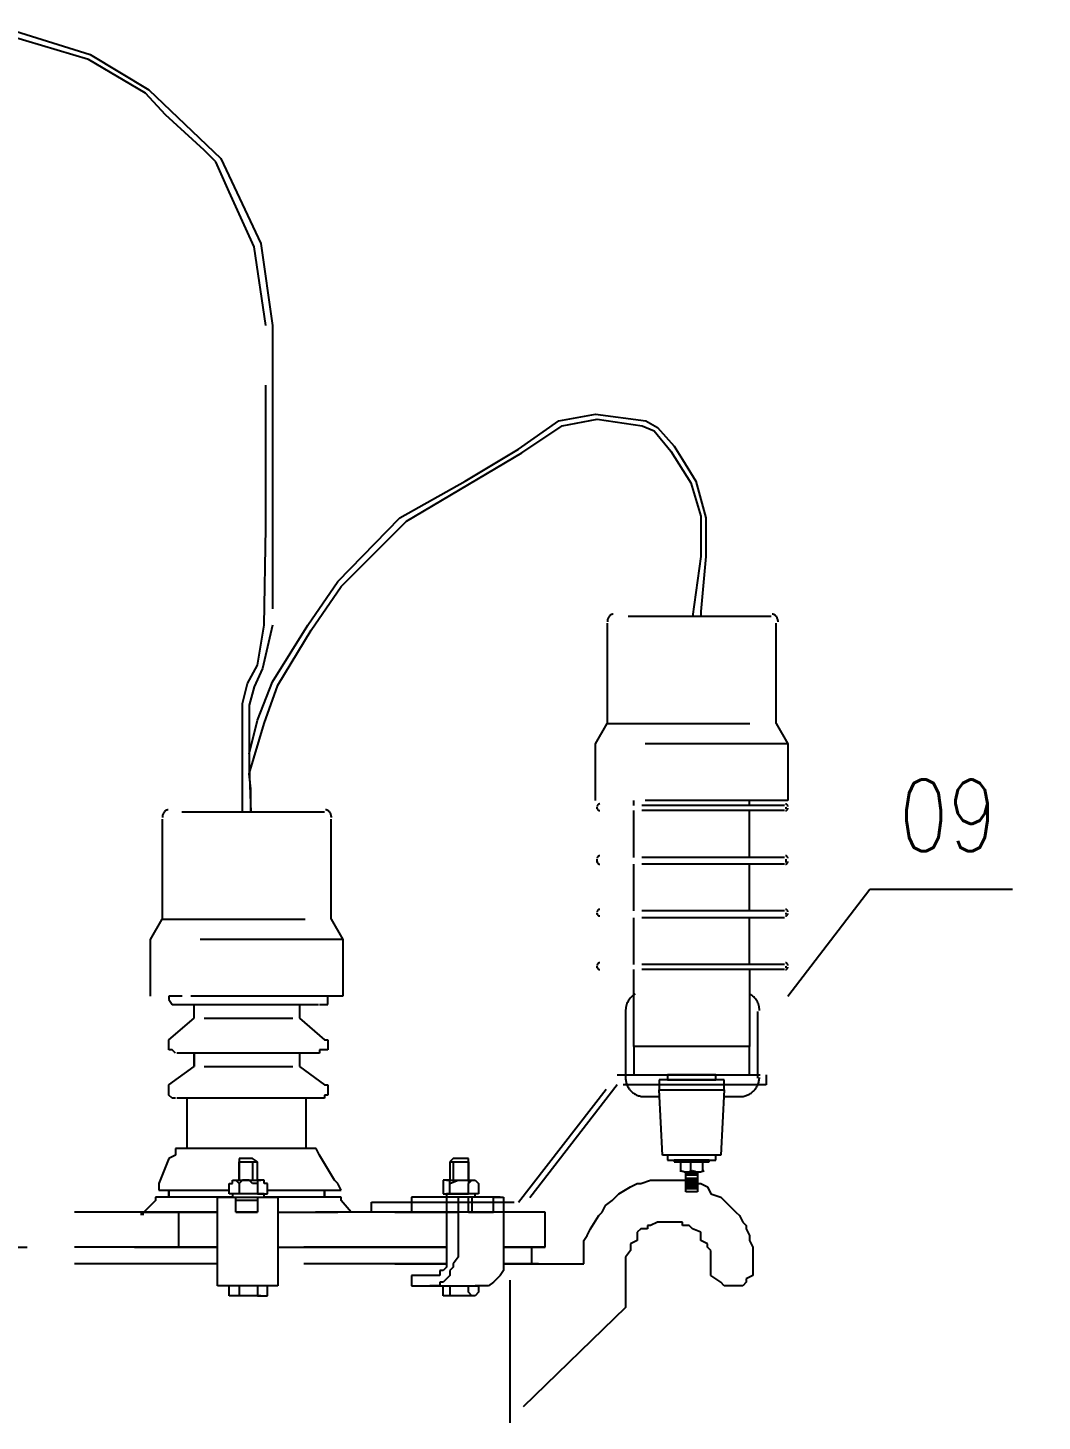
# Model space of a CAD drawing. Header units: metres. Extents: x 2999 to 3164, y 1641 to 1678.
# Drawn here: x 3119.751 to 3121.172, y 1665.38 to 1667.332 of the extents above; entities that cross this region are included whole.
import ezdxf

# ---------------------------------------------------------------- set-up
doc = ezdxf.new("R2010")
doc.units = ezdxf.units.M
doc.linetypes.add('CONTORNO_QUADRO_T', pattern=[0.35, 0.2, -0.15])
doc.linetypes.add('Contínuo', pattern=[0])
doc.layers.add('PDF29_Geometry', color=7, linetype='Continuous')
doc.layers.add('PDF29_Solid Fills', color=7, linetype='Continuous', true_color=0x939598)
doc.layers.add('PDF8_Text', color=30, linetype='Continuous', true_color=0xff7f00)
doc.styles.add('ROMANS', font='ROMANS.shx', dxfattribs={"width": 0.8, "height": 0.1})

msp = doc.modelspace()

# ---------------------------------------------------------------- linework, layer by layer
at = {"layer": 'PDF29_Geometry', "linetype": 'CONTORNO_QUADRO_T', "lineweight": 25}
for points in [[(3119.7189, 1667.3317), (3119.8384, 1667.2942), (3119.9204, 1667.245), (3120.0212, 1667.1489), (3120.0774, 1667.0294), (3120.0938, 1666.9146), (3120.0938, 1666.7178), (3120.0938, 1666.4952), (3120.0798, 1666.4343), (3120.0681, 1666.4085), (3120.061, 1666.3828), (3120.061, 1666.3359), (3120.061, 1666.2961), (3120.0634, 1666.2328), (3120.0634, 1666.2656), (3120.061, 1666.2867), (3120.0821, 1666.357), (3120.1009, 1666.4109), (3120.1477, 1666.4882), (3120.1899, 1666.5491), (3120.2813, 1666.6405), (3120.4429, 1666.7366), (3120.4992, 1666.7741), (3120.5484, 1666.7834), (3120.6116, 1666.7741), (3120.628, 1666.767), (3120.6515, 1666.7389), (3120.6796, 1666.6944), (3120.6936, 1666.6475), (3120.6936, 1666.5913), (3120.6819, 1666.507)], [(3120.0517, 1666.2328), (3120.0517, 1666.3851), (3120.0587, 1666.4132), (3120.0727, 1666.439), (3120.0821, 1666.4952), (3120.0845, 1666.6311), (3120.0845, 1666.9146), (3120.0681, 1667.0248), (3120.0329, 1667.1021), (3120.0142, 1667.1442), (3119.9978, 1667.1606), (3119.9439, 1667.2099), (3119.9158, 1667.2403), (3119.8361, 1667.2872), (3119.726, 1667.32)], [(3120.061, 1666.3148), (3120.0727, 1666.3617), (3120.0938, 1666.4156), (3120.143, 1666.4952), (3120.1852, 1666.5562), (3120.2719, 1666.6452), (3120.3633, 1666.6967), (3120.4382, 1666.7413), (3120.4945, 1666.7811), (3120.546, 1666.7905), (3120.6163, 1666.7811), (3120.6327, 1666.7717), (3120.6561, 1666.7459), (3120.6679, 1666.7272), (3120.6866, 1666.6967), (3120.7007, 1666.6452), (3120.7007, 1666.5913), (3120.6936, 1666.514), (3120.6936, 1666.507)], [(3120.792, 1666.507), (3120.5695, 1666.507)], [(3120.5624, 1666.4976), (3120.5624, 1666.357), (3120.7991, 1666.357), (3120.7991, 1666.4976)], [(3120.7991, 1666.357), (3120.8155, 1666.3289), (3120.8155, 1666.2492), (3120.546, 1666.2492), (3120.546, 1666.3289), (3120.5624, 1666.357)], [(3120.8155, 1666.3289), (3120.546, 1666.3289)], [(3120.5999, 1666.2422), (3120.5999, 1666.2492)], [(3120.7616, 1666.2422), (3120.7616, 1666.2492)], [(3120.1665, 1666.2328), (3119.9462, 1666.2328)], [(3120.5484, 1666.2375), (3120.5484, 1666.2398)], [(3120.8108, 1666.2422), (3120.5507, 1666.2422)], [(3120.8108, 1666.2352), (3120.5507, 1666.2352)], [(3120.5999, 1666.1696), (3120.5999, 1666.2352)], [(3120.7616, 1666.1696), (3120.7616, 1666.2352)], [(3120.8131, 1666.2375), (3120.8131, 1666.2398)], [(3119.9392, 1666.2234), (3119.9392, 1666.0829), (3120.1758, 1666.0829), (3120.1758, 1666.2234)], [(3120.5484, 1666.1625), (3120.5484, 1666.1672)], [(3120.8108, 1666.1696), (3120.5507, 1666.1696)], [(3120.8108, 1666.1602), (3120.5507, 1666.1602)], [(3120.5999, 1666.0946), (3120.5999, 1666.1602)], [(3120.7616, 1666.0946), (3120.7616, 1666.1602)], [(3120.8131, 1666.1625), (3120.8131, 1666.1672)], [(3120.5484, 1666.0899), (3120.5484, 1666.0922)], [(3120.8108, 1666.0946), (3120.5507, 1666.0946)], [(3120.8131, 1666.0899), (3120.8131, 1666.0922)], [(3120.1758, 1666.0829), (3120.1922, 1666.0547), (3120.1922, 1665.9751), (3119.9228, 1665.9751), (3119.9228, 1666.0547), (3119.9392, 1666.0829)], [(3120.8108, 1666.0852), (3120.5507, 1666.0852)], [(3120.5999, 1666.0196), (3120.5999, 1666.0852)], [(3120.7616, 1666.0196), (3120.7616, 1666.0852)], [(3120.1922, 1666.0547), (3119.9228, 1666.0547)], [(3120.5484, 1666.0149), (3120.5484, 1666.0173)], [(3120.8108, 1666.0196), (3120.5507, 1666.0196)], [(3120.8131, 1666.0149), (3120.8131, 1666.0173)], [(3120.8108, 1666.0126), (3120.5507, 1666.0126)], [(3120.7616, 1666.0126), (3120.7616, 1665.9048), (3120.5999, 1665.9048), (3120.5999, 1665.865), (3120.7616, 1665.865), (3120.7616, 1665.9048)], [(3120.5999, 1665.9048), (3120.5999, 1666.0126)], [(3119.9673, 1665.9751), (3119.9486, 1665.9751), (3119.9486, 1665.9704), (3119.9532, 1665.9634), (3119.9579, 1665.9634), (3120.1594, 1665.9634), (3120.1665, 1665.9634), (3120.1711, 1665.9634), (3120.1711, 1665.9751)], [(3119.9978, 1665.9751), (3119.979, 1665.9751)], [(3120.0235, 1665.9751), (3120.0024, 1665.9751)], [(3120.047, 1665.9751), (3120.0329, 1665.9751)], [(3120.0727, 1665.9751), (3120.0563, 1665.9751)], [(3120.1009, 1665.9751), (3120.0868, 1665.9751)], [(3120.1266, 1665.9751), (3120.1102, 1665.9751)], [(3120.1547, 1665.9751), (3120.136, 1665.9751)], [(3120.1313, 1665.9634), (3120.1313, 1665.9446), (3120.1665, 1665.9142), (3120.1711, 1665.9142), (3120.1711, 1665.9001), (3120.1665, 1665.9001), (3120.1594, 1665.9001), (3120.1594, 1665.8954), (3119.9579, 1665.8954), (3119.9532, 1665.9001), (3119.9486, 1665.9001), (3119.9486, 1665.9142), (3119.9837, 1665.9446), (3119.9837, 1665.9634)], [(3119.9978, 1665.9446), (3120.1219, 1665.9446)], [(3120.7733, 1665.8603), (3120.7733, 1665.954)], [(3120.1313, 1665.8954), (3120.1313, 1665.8767), (3120.1665, 1665.8509), (3120.1711, 1665.8509), (3120.1711, 1665.8368), (3120.1665, 1665.8368), (3120.1665, 1665.8322), (3120.1594, 1665.8322), (3119.9579, 1665.8322), (3119.9532, 1665.8322), (3119.9486, 1665.8368), (3119.9486, 1665.8509), (3119.9837, 1665.8767), (3119.9837, 1665.8954), (3119.9837, 1665.8767)], [(3119.9978, 1665.8767), (3120.1219, 1665.8767)], [(3120.7264, 1665.8439), (3120.7218, 1665.7525), (3120.6397, 1665.7525), (3120.6351, 1665.8439)], [(3119.9743, 1665.7619), (3119.9743, 1665.8322)], [(3120.1407, 1665.7619), (3120.1407, 1665.8322)], [(3120.1501, 1665.7033), (3120.1899, 1665.7033), (3120.1852, 1665.7127), (3120.1805, 1665.7174), (3120.1594, 1665.7525), (3120.1547, 1665.7619), (3120.061, 1665.7619), (3119.9579, 1665.7619), (3119.9579, 1665.7525), (3119.9486, 1665.7478), (3119.9345, 1665.7127), (3119.9345, 1665.7033), (3120.0329, 1665.7033)], [(3120.047, 1665.7174), (3120.047, 1665.7431), (3120.047, 1665.7174)], [(3120.0657, 1665.7431), (3120.0657, 1665.7174)], [(3120.0727, 1665.7174), (3120.0727, 1665.7431)], [(3120.3422, 1665.7431), (3120.3422, 1665.7174)], [(3120.3469, 1665.7431), (3120.3469, 1665.7174)], [(3120.6655, 1665.7291), (3120.6655, 1665.7431), (3120.696, 1665.7431), (3120.696, 1665.7291)], [(3120.6796, 1665.7291), (3120.6796, 1665.7431)], [(3120.6889, 1665.7291), (3120.6889, 1665.701), (3120.6725, 1665.701), (3120.6725, 1665.7291)], [(3120.6889, 1665.7267), (3120.6725, 1665.7267)], [(3120.6889, 1665.7244), (3120.6725, 1665.7244)], [(3120.6843, 1665.7291), (3120.6772, 1665.7291)], [(3120.0376, 1665.7174), (3120.0774, 1665.7174)], [(3120.0727, 1665.7127), (3120.0657, 1665.7127), (3120.061, 1665.7174), (3120.0517, 1665.7174), (3120.047, 1665.7127)], [(3120.0868, 1665.7033), (3120.1665, 1665.7033)], [(3120.1665, 1665.6939), (3120.1665, 1665.7033), (3120.1665, 1665.6939)], [(3120.3375, 1665.7174), (3120.3773, 1665.7174)], [(3120.3422, 1665.7127), (3120.3539, 1665.7174), (3120.368, 1665.7174), (3120.368, 1665.7127)], [(3120.4664, 1665.6002), (3120.457, 1665.6002), (3120.5296, 1665.6002), (3120.5296, 1665.6096), (3120.5296, 1665.6143), (3120.5296, 1665.633), (3120.5343, 1665.64), (3120.539, 1665.6494), (3120.5507, 1665.6682), (3120.5554, 1665.6728), (3120.5601, 1665.6822), (3120.5695, 1665.6892), (3120.5741, 1665.6939), (3120.5788, 1665.6986), (3120.5952, 1665.708), (3120.6046, 1665.7127), (3120.6093, 1665.7127), (3120.6233, 1665.7174), (3120.6725, 1665.7174), (3120.6889, 1665.7127), (3120.6936, 1665.7127), (3120.703, 1665.708), (3120.7077, 1665.6986), (3120.7218, 1665.6939), (3120.7428, 1665.6728), (3120.7475, 1665.6682), (3120.7522, 1665.6588), (3120.7569, 1665.6541), (3120.7569, 1665.6494), (3120.7616, 1665.64), (3120.7616, 1665.633), (3120.7663, 1665.6236), (3120.7663, 1665.6002), (3120.7663, 1665.5838), (3120.7569, 1665.5791), (3120.7569, 1665.5744), (3120.7522, 1665.5697), (3120.7475, 1665.5697), (3120.7428, 1665.5697), (3120.7311, 1665.5697), (3120.7264, 1665.5697), (3120.7218, 1665.5744), (3120.7077, 1665.5838), (3120.7077, 1665.6002), (3120.7077, 1665.6049), (3120.7077, 1665.6096), (3120.7077, 1665.6189), (3120.703, 1665.6236), (3120.703, 1665.6283), (3120.6936, 1665.633), (3120.6936, 1665.6447), (3120.6819, 1665.6494), (3120.6772, 1665.6541), (3120.6679, 1665.6541), (3120.6679, 1665.6588), (3120.6585, 1665.6588), (3120.6538, 1665.6588), (3120.6444, 1665.6588), (3120.6397, 1665.6588), (3120.6327, 1665.6588), (3120.6233, 1665.6541), (3120.6187, 1665.6541), (3120.6187, 1665.6494), (3120.6093, 1665.6494), (3120.6046, 1665.6447), (3120.6046, 1665.633), (3120.5952, 1665.6283), (3120.5952, 1665.6236), (3120.5952, 1665.6189), (3120.5882, 1665.6096), (3120.5882, 1665.6002), (3120.5882, 1665.5393), (3120.4265, 1665.3823)], [(3120.6889, 1665.7197), (3120.6725, 1665.7197)], [(3120.6889, 1665.7174), (3120.6725, 1665.7174)], [(3120.6889, 1665.715), (3120.6725, 1665.715)], [(3120.6889, 1665.7127), (3120.6725, 1665.7127)], [(3120.6889, 1665.7103), (3120.6725, 1665.7103)], [(3120.6889, 1665.708), (3120.6725, 1665.708)], [(3120.6889, 1665.7056), (3120.6725, 1665.7056)], [(3120.2086, 1665.6728), (3120.2039, 1665.6728), (3120.1899, 1665.6892), (3120.1899, 1665.6939), (3120.1852, 1665.6939), (3120.0821, 1665.6939), (3120.0821, 1665.6986), (3120.0376, 1665.6986), (3120.0376, 1665.6939), (3119.9345, 1665.6939), (3119.9298, 1665.6939), (3119.9298, 1665.6892), (3119.9134, 1665.6728), (3119.9087, 1665.6728), (3120.0165, 1665.6728), (3119.5502, 1665.6728)], [(3120.0727, 1665.6939), (3120.0727, 1665.6728), (3120.0423, 1665.6728), (3120.0423, 1665.6939)], [(3120.0727, 1665.6892), (3120.0423, 1665.6892)], [(3120.0727, 1665.6986), (3120.0657, 1665.6986), (3120.047, 1665.6986)], [(3120.3773, 1665.6939), (3120.3773, 1665.6986), (3120.3375, 1665.6986), (3120.3375, 1665.6939), (3120.3375, 1665.6096), (3120.3375, 1665.6002), (3120.3375, 1665.5955), (3120.3328, 1665.5908), (3120.3281, 1665.5908), (3120.3281, 1665.5838), (3120.3234, 1665.5838), (3120.2883, 1665.5838), (3120.2883, 1665.5697), (3120.382, 1665.5697), (3120.3773, 1665.5697)], [(3120.4125, 1665.6939), (3120.2883, 1665.6939), (3120.2883, 1665.6728)], [(3120.3539, 1665.6939), (3120.3539, 1665.6096), (3120.3469, 1665.6002), (3120.3469, 1665.5955), (3120.3422, 1665.5908), (3120.3422, 1665.5838), (3120.3328, 1665.5744), (3120.3281, 1665.5744), (3120.3281, 1665.5697), (3120.3141, 1665.5697)], [(3120.3773, 1665.6728), (3120.368, 1665.6728), (3120.368, 1665.6939), (3120.3375, 1665.6939)], [(3120.3422, 1665.6986), (3120.3539, 1665.6986), (3120.368, 1665.6986)], [(3120.4031, 1665.6728), (3120.4031, 1665.6939), (3120.4172, 1665.6939), (3120.4172, 1665.6096), (3120.4172, 1665.6002), (3120.4172, 1665.5955), (3120.4172, 1665.5908), (3120.4125, 1665.5838), (3120.4031, 1665.5744), (3120.3961, 1665.5697), (3120.382, 1665.5697), (3120.382, 1665.5604), (3120.3773, 1665.5557), (3120.3726, 1665.5557), (3120.368, 1665.5604), (3120.368, 1665.5697)], [(3120.3726, 1665.6939), (3120.3726, 1665.6728)], [(3119.9626, 1665.6236), (3119.9626, 1665.6728)], [(3120.0423, 1665.6728), (3120.0727, 1665.6728), (3120.0423, 1665.6728), (3120.0727, 1665.6728)], [(3120.2649, 1665.6728), (3120.3539, 1665.6728), (3120.1009, 1665.6728), (3120.1852, 1665.6728)], [(3120.4757, 1665.6236), (3120.4757, 1665.6728), (3120.4172, 1665.6728)], [(3119.5502, 1665.6236), (3120.0165, 1665.6236), (3119.5502, 1665.6236)], [(3120.4172, 1665.6236), (3120.4757, 1665.6236), (3120.4172, 1665.6236)], [(3120.457, 1665.6002), (3120.4172, 1665.6002), (3120.457, 1665.6002), (3120.457, 1665.6236), (3120.4172, 1665.6236), (3120.457, 1665.6236)], [(3120.0165, 1665.6002), (3119.5502, 1665.6002)], [(3120.2649, 1665.6002), (3120.3375, 1665.6002), (3120.1009, 1665.6002)], [(3120.4265, 1665.3776), (3120.4265, 1665.6002)], [(3120.047, 1665.5697), (3120.047, 1665.5557), (3120.0329, 1665.5557), (3120.0329, 1665.5697)], [(3120.3422, 1665.5697), (3120.3422, 1665.5604), (3120.3422, 1665.5557), (3120.3328, 1665.5557), (3120.3328, 1665.5604), (3120.3328, 1665.5697)], [(3120.0774, 1665.5557), (3120.0376, 1665.5557)], [(3120.0727, 1665.5557), (3120.047, 1665.5557)], [(3120.3773, 1665.5557), (3120.3375, 1665.5557)], [(3120.368, 1665.5557), (3120.3422, 1665.5557)]]:
    msp.add_lwpolyline(points, dxfattribs=at)
at = {"layer": 'PDF29_Geometry', "color": 150, "linetype": 'CONTORNO_QUADRO_T', "lineweight": 25, "true_color": 0x007fff}
msp.add_lwpolyline([(3120.8155, 1665.9751), (3120.9303, 1666.125), (3121.1716, 1666.125)], dxfattribs=at)
at = {"layer": 'PDF29_Geometry', "linetype": 'CONTORNO_QUADRO_T', "lineweight": 25}
for points in [[(3120.6017, 1665.9786, 0.265482), (3120.5882, 1665.954), (3120.5882, 1665.8615, 0.415778), (3120.614, 1665.8345), (3120.6351, 1665.8345)], [(3120.7264, 1665.8345), (3120.7475, 1665.8345, 0.415778), (3120.7756, 1665.8615)], [(3120.6656, 1665.7312, 0.258664), (3120.682, 1665.7312, 0.258664), (3120.6983, 1665.7312)]]:
    msp.add_lwpolyline(points, format="xyb", dxfattribs=at)
for points in [[(3120.5765, 1665.8509), (3120.4382, 1665.6728), (3120.2321, 1665.6728), (3120.2321, 1665.6869), (3120.4382, 1665.6869), (3120.5765, 1665.865), (3120.785, 1665.865), (3120.785, 1665.8509)], [(3120.6351, 1665.8579), (3120.6351, 1665.8439), (3120.7264, 1665.8439), (3120.7264, 1665.8579)], [(3120.7147, 1665.865), (3120.6468, 1665.865), (3120.6468, 1665.8579), (3120.7147, 1665.8579)], [(3120.0727, 1665.7431), (3120.0657, 1665.7478), (3120.047, 1665.7478), (3120.047, 1665.7431)], [(3120.3469, 1665.7478), (3120.3422, 1665.7431), (3120.368, 1665.7431), (3120.368, 1665.7478)], [(3120.368, 1665.7431), (3120.368, 1665.7174)], [(3120.7147, 1665.7525), (3120.6468, 1665.7525), (3120.6468, 1665.7455), (3120.7147, 1665.7455)], [(3120.6561, 1665.7431), (3120.7054, 1665.7431), (3120.7054, 1665.7455), (3120.6561, 1665.7455)], [(3119.9486, 1665.6939), (3119.9486, 1665.7033)], [(3120.047, 1665.6986), (3120.0376, 1665.6986), (3120.0329, 1665.6986), (3120.0329, 1665.7127), (3120.0376, 1665.7127), (3120.0376, 1665.7174), (3120.0423, 1665.7174), (3120.047, 1665.7127)], [(3120.0727, 1665.6986), (3120.0821, 1665.6986), (3120.0868, 1665.6986), (3120.0868, 1665.7127), (3120.0821, 1665.7127), (3120.0821, 1665.7174), (3120.0727, 1665.7174), (3120.0727, 1665.7127)], [(3120.3422, 1665.6986), (3120.3422, 1665.7127), (3120.3422, 1665.7174), (3120.3328, 1665.7174), (3120.3328, 1665.7127), (3120.3328, 1665.6986)], [(3120.382, 1665.7127), (3120.382, 1665.6986), (3120.3773, 1665.6986), (3120.3726, 1665.6986), (3120.368, 1665.6986), (3120.368, 1665.7127), (3120.3726, 1665.7174), (3120.3773, 1665.7174)], [(3120.0165, 1665.5697), (3120.0165, 1665.6939), (3120.1009, 1665.6939), (3120.1009, 1665.5697), (3120.0727, 1665.5697), (3120.0727, 1665.5557), (3120.0868, 1665.5557), (3120.0868, 1665.5697)], [(3120.368, 1665.6728), (3120.4031, 1665.6728)], [(3120.1009, 1665.6236), (3120.3375, 1665.6236), (3120.2649, 1665.6236), (3120.3375, 1665.6236)]]:
    msp.add_lwpolyline(points, close=True, dxfattribs=at)
msp.add_arc((3120.7484, 1665.9551), 0.0272, 0.1629, 59.6349, dxfattribs=at)
for points in [[(3120.5709, 1666.5103), (3120.5664, 1666.5103), (3120.5627, 1666.5056), (3120.5627, 1666.4998)], [(3120.8017, 1666.4998), (3120.8017, 1666.5056), (3120.798, 1666.5103), (3120.7935, 1666.5103)], [(3119.9476, 1666.2362), (3119.9431, 1666.2362), (3119.9394, 1666.2314), (3119.9394, 1666.2256)], [(3120.1761, 1666.2256), (3120.1761, 1666.2314), (3120.1724, 1666.2362), (3120.1679, 1666.2362)], [(3120.5519, 1666.2445), (3120.5499, 1666.2445), (3120.5484, 1666.2429), (3120.5484, 1666.241)], [(3120.5484, 1666.2387), (3120.5484, 1666.2368), (3120.5499, 1666.2352), (3120.5519, 1666.2352)], [(3120.8155, 1666.241), (3120.8155, 1666.2429), (3120.8139, 1666.2445), (3120.812, 1666.2445)], [(3120.812, 1666.2352), (3120.8139, 1666.2352), (3120.8155, 1666.2368), (3120.8155, 1666.2387)], [(3120.5519, 1666.1719), (3120.5499, 1666.1719), (3120.5484, 1666.1703), (3120.5484, 1666.1684)], [(3120.8155, 1666.1684), (3120.8155, 1666.1703), (3120.8139, 1666.1719), (3120.812, 1666.1719)], [(3120.5484, 1666.1637), (3120.5484, 1666.1618), (3120.5499, 1666.1602), (3120.5519, 1666.1602)], [(3120.812, 1666.1602), (3120.8139, 1666.1602), (3120.8155, 1666.1618), (3120.8155, 1666.1637)], [(3120.5519, 1666.0969), (3120.5499, 1666.0969), (3120.5484, 1666.0953), (3120.5484, 1666.0934)], [(3120.8155, 1666.0934), (3120.8155, 1666.0953), (3120.8139, 1666.0969), (3120.812, 1666.0969)], [(3120.5484, 1666.0911), (3120.5484, 1666.0892), (3120.5499, 1666.0876), (3120.5519, 1666.0876)], [(3120.812, 1666.0876), (3120.8139, 1666.0876), (3120.8155, 1666.0892), (3120.8155, 1666.0911)], [(3120.5519, 1666.0219), (3120.5499, 1666.0219), (3120.5484, 1666.0203), (3120.5484, 1666.0184)], [(3120.5484, 1666.0161), (3120.5484, 1666.0142), (3120.5499, 1666.0126), (3120.5519, 1666.0126)], [(3120.8155, 1666.0184), (3120.8155, 1666.0203), (3120.8139, 1666.0219), (3120.812, 1666.0219)], [(3120.812, 1666.0126), (3120.8139, 1666.0126), (3120.8155, 1666.0142), (3120.8155, 1666.0161)]]:
    msp.add_open_spline(points, degree=3, dxfattribs=at)
at = {"layer": 'PDF29_Solid Fills', "color": 7, "linetype": 'CONTORNO_QUADRO_T', "transparency": 33554559}
for points in [[(3119.9134, 1665.6728), (3119.9087, 1665.6728), (3119.9134, 1665.6682)], [(3119.9087, 1665.6728), (3119.9134, 1665.6682), (3119.9087, 1665.6682)]]:
    msp.add_solid(points, dxfattribs=at)

# ---------------------------------------------------------------- texts
at = {"layer": 'PDF8_Text', "linetype": 'Contínuo', "insert": (3121.04, 1666.2286), "char_height": 0.1, "attachment_point": 5, "style": 'ROMANS'}
msp.add_mtext_dynamic_manual_height_columns('09', width=0.639029, gutter_width=1, heights=[0], dxfattribs=at)

doc.saveas('drawing.dxf')
